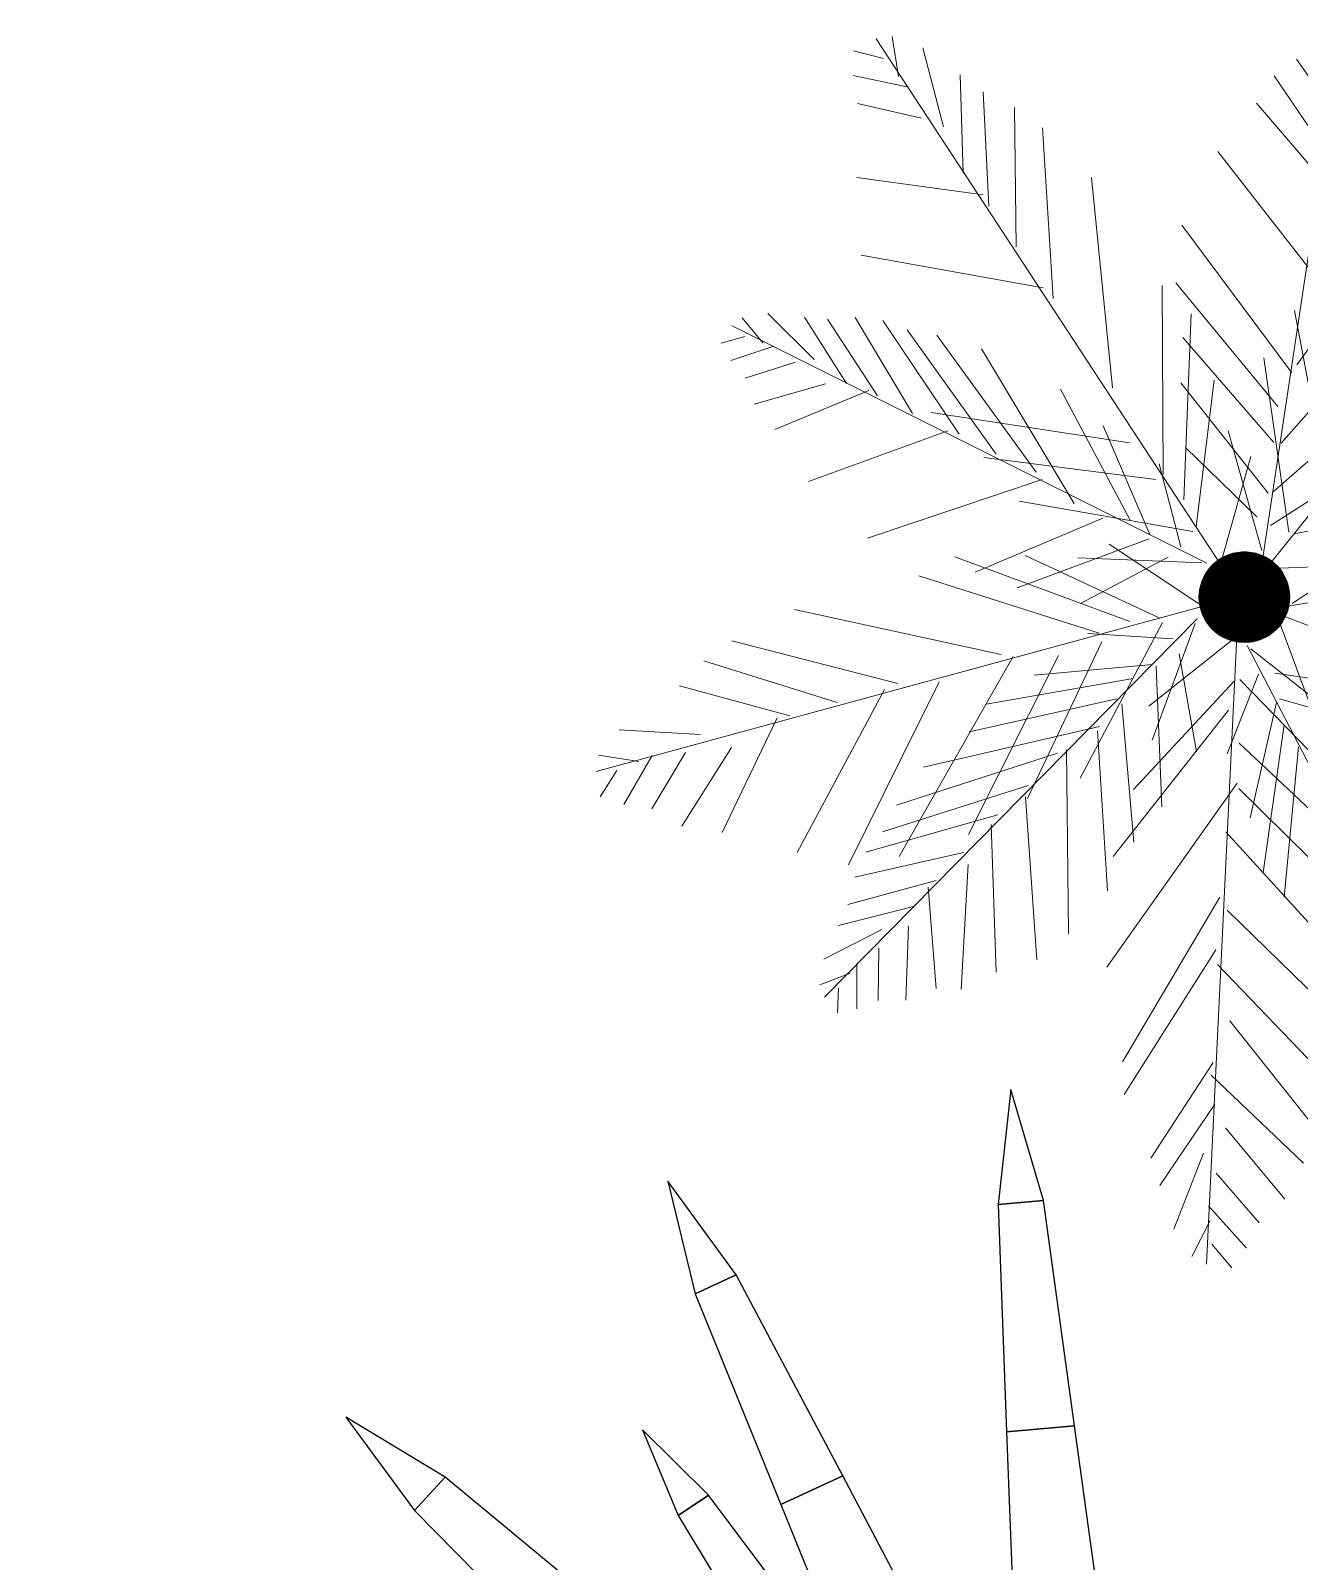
# Model space of a CAD drawing. Header units: inches. Extents: x -98933 to 1585249, y -3352739 to 192771.
# Drawn here: x 42603.87 to 42626.03, y 49937.99 to 49964.75 of the extents above; entities that cross this region are included whole.
import ezdxf

# ---------------------------------------------------------------- set-up
doc = ezdxf.new("R2010")
doc.units = ezdxf.units.IN
doc.header["$MEASUREMENT"] = 0
doc.layers.get('0').update_dxf_attribs({"lineweight": 0})
doc.layers.add('IFF-PLANTS', color=3, linetype='Continuous', lineweight=0)
doc.layers.add('SEMIPUCCA', color=46, linetype='Continuous', lineweight=35)
doc.layers.add('PEJZAJ', color=7, linetype='Continuous')

# ---------------------------------------------------------------- blocks, each defined once
blk = doc.blocks.new('BITKI4')
at = {"color": 3}
for p, q in [((-0.04239, 0.46464), (-0.04819, 0.41222)), ((-0.04239, 0.46464), (-0.04819, 0.41222)), ((-0.02758, 0.41403), (-0.04239, 0.46464)), ((-0.02758, 0.41403), (-0.04239, 0.46464)), ((-0.04239, 0.46464), (-0.04239, 0.46464)), ((-0.04239, 0.46464), (-0.04239, 0.46464)), ((-0.16729, 0.38031), (-0.19852, 0.42281)), ((-0.19852, 0.42281), (-0.18604, 0.37157)), ((-0.19852, 0.42281), (-0.19852, 0.42281)), ((-0.02758, 0.41403), (-0.04819, 0.41222)), ((-0.04819, 0.41222), (-0.02758, 0.41403)), ((-0.04819, 0.41222), (-0.02758, 0.41403)), ((-0.02758, 0.41403), (-0.04819, 0.41222)), ((-0.04819, 0.41222), (-0.04432, 0.30874)), ((-0.04819, 0.41222), (-0.04432, 0.30874)), ((-0.01342, 0.31145), (-0.02758, 0.41403)), ((-0.01342, 0.31145), (-0.02758, 0.41403)), ((-0.18604, 0.37157), (-0.16729, 0.38031)), ((-0.16729, 0.38031), (-0.18604, 0.37157)), ((-0.1189, 0.28876), (-0.16729, 0.38031)), ((-0.18604, 0.37157), (-0.14702, 0.27565)), ((-0.29976, 0.28822), (-0.34486, 0.31554)), ((-0.34486, 0.31554), (-0.34486, 0.31554)), ((-0.34486, 0.31554), (-0.31374, 0.27297)), ((-0.29976, 0.28822), (-0.34486, 0.31554)), ((-0.34486, 0.31554), (-0.34486, 0.31554)), ((-0.34486, 0.31554), (-0.31374, 0.27297)), ((-0.18, 0.28003), (-0.20999, 0.30971)), ((-0.20999, 0.30971), (-0.20999, 0.30971)), ((-0.20999, 0.30971), (-0.19372, 0.27078)), ((-0.04432, 0.30874), (-0.01342, 0.31145)), ((-0.04432, 0.30874), (-0.01342, 0.31145)), ((-0.01342, 0.31145), (-0.04432, 0.30874)), ((-0.01342, 0.31145), (-0.04432, 0.30874)), ((-0.04432, 0.30874), (-0.04046, 0.20526)), ((-0.04432, 0.30874), (-0.04046, 0.20526)), ((0.00075, 0.20887), (-0.01342, 0.31145)), ((0.00075, 0.20887), (-0.01342, 0.31145)), ((-0.29976, 0.28822), (-0.31374, 0.27297)), ((-0.31374, 0.27297), (-0.29976, 0.28822)), ((-0.29976, 0.28822), (-0.31374, 0.27297)), ((-0.31374, 0.27297), (-0.29976, 0.28822)), ((-0.22004, 0.22213), (-0.29976, 0.28822)), ((-0.22004, 0.22213), (-0.29976, 0.28822)), ((-0.1189, 0.28876), (-0.14702, 0.27565)), ((-0.14702, 0.27565), (-0.1189, 0.28876)), ((-0.0705, 0.19721), (-0.1189, 0.28876)), ((-0.19372, 0.27078), (-0.18, 0.28003)), ((-0.18, 0.28003), (-0.19372, 0.27078)), ((-0.13031, 0.21374), (-0.18, 0.28003)), ((-0.31374, 0.27297), (-0.241, 0.19926)), ((-0.31374, 0.27297), (-0.241, 0.19926)), ((-0.14702, 0.27565), (-0.108, 0.17973)), ((-0.19372, 0.27078), (-0.15089, 0.19987))]:
    blk.add_line(p, q, dxfattribs=at)
blk = doc.blocks.new('*X20')
at = {"color": 0}
for p, q in [((-66.0861, -112.7145), (-65.9668, -112.5952)), ((-66.0861, -112.7128), (-65.9686, -112.5952)), ((-66.0861, -112.711), (-65.9704, -112.5952)), ((-66.0861, -112.7092), (-65.9721, -112.5952)), ((-66.0861, -112.7162), (-65.9651, -112.5953)), ((-66.0861, -112.7074), (-65.974, -112.5953)), ((-66.086, -112.7179), (-65.9634, -112.5953)), ((-66.086, -112.7055), (-65.9758, -112.5954)), ((-66.0859, -112.7196), (-65.9618, -112.5954)), ((-66.0858, -112.7036), (-65.9777, -112.5955)), ((-66.0858, -112.7212), (-65.9601, -112.5956)), ((-66.0857, -112.7017), (-65.9796, -112.5957)), ((-66.0856, -112.7229), (-65.9585, -112.5957)), ((-66.0855, -112.6997), (-65.9816, -112.5958)), ((-66.0855, -112.7245), (-65.9569, -112.5959)), ((-66.0853, -112.7261), (-65.9553, -112.596)), ((-66.0853, -112.6978), (-65.9836, -112.5961)), ((-66.0851, -112.7276), (-65.9537, -112.5962)), ((-66.085, -112.6957), (-65.9856, -112.5963)), ((-66.0849, -112.7292), (-65.9522, -112.5965)), ((-66.0847, -112.6936), (-65.9877, -112.5967)), ((-66.0846, -112.7307), (-65.9506, -112.5967)), ((-66.0844, -112.7322), (-65.9491, -112.597)), ((-66.0843, -112.6915), (-65.9898, -112.597)), ((-66.0841, -112.7337), (-65.9476, -112.5972)), ((-66.0839, -112.6893), (-65.992, -112.5974)), ((-66.0838, -112.7352), (-65.9461, -112.5975)), ((-66.0835, -112.7367), (-65.9447, -112.5978)), ((-66.0835, -112.6871), (-65.9943, -112.5979)), ((-66.0832, -112.7381), (-65.9432, -112.5981)), ((-66.0829, -112.6848), (-65.9965, -112.5984)), ((-66.0829, -112.7395), (-65.9418, -112.5985)), ((-66.0825, -112.741), (-65.9404, -112.5988)), ((-66.0823, -112.6824), (-65.9989, -112.599)), ((-66.0821, -112.7424), (-65.939, -112.5992)), ((-66.0818, -112.7437), (-65.9376, -112.5996)), ((-66.0817, -112.68), (-66.0013, -112.5997)), ((-66.0814, -112.7451), (-65.9362, -112.6)), ((-66.081, -112.7465), (-65.9349, -112.6004)), ((-66.0809, -112.6775), (-66.0039, -112.6004)), ((-66.0805, -112.7478), (-65.9335, -112.6008)), ((-66.0801, -112.7491), (-65.9322, -112.6013)), ((-66.0801, -112.6749), (-66.0065, -112.6013)), ((-66.0796, -112.7505), (-65.9309, -112.6017)), ((-66.0792, -112.7518), (-65.9296, -112.6022)), ((-66.0791, -112.6722), (-66.0092, -112.6022)), ((-66.0787, -112.7531), (-65.9283, -112.6026)), ((-66.0782, -112.7543), (-65.927, -112.6031)), ((-66.0781, -112.6693), (-66.012, -112.6033)), ((-66.0777, -112.7556), (-65.9257, -112.6036)), ((-66.0772, -112.7569), (-65.9245, -112.6041)), ((-66.0768, -112.6663), (-66.015, -112.6045)), ((-66.0767, -112.7581), (-65.9232, -112.6047)), ((-66.0761, -112.7593), (-65.922, -112.6052)), ((-66.0756, -112.7606), (-65.9208, -112.6058)), ((-66.0754, -112.6632), (-66.0182, -112.6059)), ((-66.075, -112.7618), (-65.9196, -112.6063)), ((-66.0745, -112.763), (-65.9184, -112.6069)), ((-66.0739, -112.7641), (-65.9172, -112.6075)), ((-66.0738, -112.6598), (-66.0216, -112.6075)), ((-66.0733, -112.7653), (-65.916, -112.6081)), ((-66.0727, -112.7665), (-65.9149, -112.6087)), ((-66.0721, -112.7676), (-65.9137, -112.6093)), ((-66.0719, -112.6561), (-66.0253, -112.6095)), ((-66.0714, -112.7688), (-65.9126, -112.6099)), ((-66.0708, -112.7699), (-65.9114, -112.6105)), ((-66.0702, -112.771), (-65.9103, -112.6112)), ((-66.0695, -112.7721), (-65.9092, -112.6118)), ((-66.0695, -112.6519), (-66.0294, -112.6118)), ((-66.0688, -112.7732), (-65.9081, -112.6125)), ((-66.0682, -112.7743), (-65.907, -112.6132)), ((-66.0675, -112.7754), (-65.9059, -112.6139)), ((-66.0668, -112.7765), (-65.9049, -112.6146)), ((-66.0664, -112.6471), (-66.0342, -112.6149)), ((-66.0661, -112.7775), (-65.9038, -112.6153)), ((-66.0653, -112.7786), (-65.9028, -112.616)), ((-66.0646, -112.7796), (-65.9017, -112.6167)), ((-66.0639, -112.7807), (-65.9007, -112.6175)), ((-66.0631, -112.7817), (-65.8997, -112.6182)), ((-66.0624, -112.7827), (-65.8987, -112.619)), ((-66.062, -112.6409), (-66.0405, -112.6194)), ((-66.0616, -112.7837), (-65.8977, -112.6197)), ((-66.0608, -112.7847), (-65.8967, -112.6205)), ((-66.06, -112.7857), (-65.8957, -112.6213)), ((-66.0592, -112.7866), (-65.8947, -112.6221)), ((-66.0584, -112.7876), (-65.8938, -112.6229)), ((-66.0576, -112.7885), (-65.8928, -112.6237)), ((-66.0568, -112.7895), (-65.8919, -112.6246)), ((-66.056, -112.7904), (-65.8909, -112.6254)), ((-66.0551, -112.7913), (-65.89, -112.6262)), ((-66.0543, -112.7923), (-65.8891, -112.6271)), ((-66.0534, -112.7932), (-65.8882, -112.628)), ((-66.0525, -112.7941), (-65.8873, -112.6288)), ((-66.0516, -112.7949), (-65.8864, -112.6297)), ((-66.0508, -112.7958), (-65.8855, -112.6306)), ((-66.0499, -112.7967), (-65.8847, -112.6315)), ((-66.0489, -112.7975), (-65.8838, -112.6324)), ((-66.048, -112.7984), (-65.883, -112.6333)), ((-66.0471, -112.7992), (-65.8821, -112.6343)), ((-66.0462, -112.8001), (-65.8813, -112.6352)), ((-66.0452, -112.8009), (-65.8805, -112.6361)), ((-66.0442, -112.8017), (-65.8797, -112.6371)), ((-66.0433, -112.8025), (-65.8789, -112.6381)), ((-66.0423, -112.8033), (-65.8781, -112.6391)), ((-66.0413, -112.8041), (-65.8773, -112.64)), ((-66.0403, -112.8048), (-65.8765, -112.641)), ((-66.0393, -112.8056), (-65.8758, -112.642)), ((-66.0383, -112.8063), (-65.875, -112.6431)), ((-66.0373, -112.8071), (-65.8743, -112.6441)), ((-66.0362, -112.8078), (-65.8735, -112.6451)), ((-66.0352, -112.8085), (-65.8728, -112.6462)), ((-66.0341, -112.8092), (-65.8721, -112.6472)), ((-66.0331, -112.8099), (-65.8714, -112.6483)), ((-66.032, -112.8106), (-65.8707, -112.6494)), ((-66.0309, -112.8113), (-65.87, -112.6504)), ((-66.0298, -112.812), (-65.8694, -112.6515)), ((-66.0287, -112.8127), (-65.8687, -112.6526)), ((-66.0276, -112.8133), (-65.868, -112.6538)), ((-66.0265, -112.8139), (-65.8674, -112.6549)), ((-66.0253, -112.8146), (-65.8668, -112.656)), ((-66.0242, -112.8152), (-65.8662, -112.6572)), ((-66.023, -112.8158), (-65.8655, -112.6583)), ((-66.0218, -112.8164), (-65.865, -112.6595)), ((-66.0207, -112.817), (-65.8644, -112.6607)), ((-66.0195, -112.8176), (-65.8638, -112.6619)), ((-66.0183, -112.8181), (-65.8632, -112.6631)), ((-66.017, -112.8187), (-65.8627, -112.6643)), ((-66.0158, -112.8192), (-65.8621, -112.6655)), ((-66.0146, -112.8197), (-65.8616, -112.6668)), ((-66.0133, -112.8203), (-65.8611, -112.668)), ((-66.0121, -112.8208), (-65.8606, -112.6693)), ((-66.0108, -112.8213), (-65.8601, -112.6706)), ((-66.0095, -112.8217), (-65.8596, -112.6718)), ((-66.0082, -112.8222), (-65.8591, -112.6731)), ((-66.0069, -112.8227), (-65.8587, -112.6745)), ((-66.0056, -112.8231), (-65.8582, -112.6758)), ((-66.0042, -112.8235), (-65.8578, -112.6771)), ((-66.0029, -112.8239), (-65.8574, -112.6785)), ((-66.0015, -112.8244), (-65.857, -112.6798)), ((-66.0001, -112.8247), (-65.8566, -112.6812)), ((-65.9987, -112.8251), (-65.8562, -112.6826)), ((-65.9973, -112.8255), (-65.8559, -112.684)), ((-65.9959, -112.8258), (-65.8555, -112.6855)), ((-65.9945, -112.8261), (-65.8552, -112.6869)), ((-65.993, -112.8264), (-65.8549, -112.6884)), ((-65.9915, -112.8267), (-65.8546, -112.6898)), ((-65.99, -112.827), (-65.8543, -112.6913)), ((-65.9885, -112.8273), (-65.8541, -112.6928)), ((-65.987, -112.8275), (-65.8538, -112.6943)), ((-65.9855, -112.8278), (-65.8536, -112.6959)), ((-65.9839, -112.828), (-65.8534, -112.6974)), ((-65.9823, -112.8281), (-65.8532, -112.699)), ((-65.9807, -112.8283), (-65.853, -112.7006)), ((-65.9791, -112.8285), (-65.8529, -112.7022)), ((-65.9775, -112.8286), (-65.8528, -112.7039)), ((-65.9758, -112.8287), (-65.8527, -112.7056)), ((-65.9741, -112.8288), (-65.8526, -112.7072)), ((-65.9724, -112.8288), (-65.8525, -112.7089)), ((-65.9707, -112.8289), (-65.8525, -112.7107)), ((-65.9689, -112.8289), (-65.8525, -112.7124)), ((-65.9671, -112.8289), (-65.8525, -112.7142)), ((-65.9653, -112.8288), (-65.8525, -112.716)), ((-65.9635, -112.8287), (-65.8526, -112.7179)), ((-65.9616, -112.8286), (-65.8527, -112.7198)), ((-65.9597, -112.8285), (-65.8529, -112.7217)), ((-65.9577, -112.8283), (-65.8531, -112.7236)), ((-65.9557, -112.8281), (-65.8533, -112.7256)), ((-65.9537, -112.8278), (-65.8535, -112.7276)), ((-65.9517, -112.8275), (-65.8538, -112.7297)), ((-65.9495, -112.8272), (-65.8542, -112.7318)), ((-65.9474, -112.8268), (-65.8546, -112.734)), ((-65.9452, -112.8264), (-65.855, -112.7362)), ((-65.9429, -112.8258), (-65.8555, -112.7384)), ((-65.9406, -112.8253), (-65.8561, -112.7408)), ((-65.9382, -112.8246), (-65.8567, -112.7432)), ((-65.9357, -112.8239), (-65.8574, -112.7457)), ((-65.9331, -112.8231), (-65.8582, -112.7482)), ((-65.9304, -112.8222), (-65.8591, -112.7509)), ((-65.9276, -112.8212), (-65.8602, -112.7537)), ((-65.9247, -112.82), (-65.8613, -112.7567)), ((-65.9216, -112.8187), (-65.8627, -112.7598)), ((-65.9183, -112.8171), (-65.8642, -112.7631)), ((-65.9147, -112.8153), (-65.866, -112.7667)), ((-65.9107, -112.8131), (-65.8682, -112.7706)), ((-65.9062, -112.8104), (-65.871, -112.7752)), ((-65.9006, -112.8065), (-65.8748, -112.7807)), ((-65.8915, -112.7992), (-65.8822, -112.7899))]:
    blk.add_line(p, q, dxfattribs=at)
blk = doc.blocks.new('PALM')
at = {"layer": 'IFF-PLANTS', "linetype": 'ByBlock'}
for p, q in [((-109.5, -153.8), (109.3, 332.8)), ((-132.8, -126.1), (-261.7, 280.8)), ((-493.3, 194.3), (-495.5, 219.1)), ((-473.5, 170.7), (-475.9, 216.2)), ((-419.5, 136), (-426.3, 210.3)), ((-112.7, -156.1), (-507.8, 202.5)), ((-450.7, 156.4), (-454.2, 209.1)), ((-397.6, 97.9), (-395.2, 200.2)), ((-356.1, 77.6), (-370.4, 202.5)), ((-480.8, 180), (-511.9, 190)), ((-331, 38.5), (-334.2, 187.3)), ((-294.7, 13), (-292.8, 177.3)), ((-446.4, 137.9), (-506.5, 164.3)), ((-250.9, -32.1), (-259.6, 152.7)), ((-412.1, 116.4), (-489.7, 131.3)), ((-218.8, -49.5), (-217.9, 111.7)), ((-87.3, -125.4), (259.9, 122.9)), ((-389.2, 91.8), (-479.2, 110.7)), ((-192.8, -75.1), (-188.7, 64.4)), ((-323.7, 29.3), (-458.2, 59.3)), ((-291.5, 1.6), (-440.5, 39.8)), ((-161.3, -39.4), (-255, 38)), ((-156.4, -111), (-158.5, 30.6)), ((-144.9, -77.4), (-89.4, 21.3)), ((-156.9, -60), (-252.8, 12)), ((-216.7, -53.6), (-395.6, -22.9)), ((-132.5, -122.1), (-120.9, -22.9)), ((-148.6, -77.1), (-229, -26.4)), ((-132.9, -94.7), (-84.9, -30.7)), ((-99.7, -124.4), (-135.7, -46)), ((-344.9, -165.9), (-431.3, -66.9)), ((-294.7, -169.5), (-398.4, -63.8)), ((-266.3, -162.7), (-351.7, -66.1)), ((-380.2, -170), (-461.4, -83)), ((-180.2, -99.8), (-329.1, -82.3)), ((-237.2, -164.1), (-309.1, -78.7)), ((-196.3, -166.1), (-273, -82.8)), ((-142.7, -103.4), (-205.9, -75.8)), ((-416, -160.1), (-491.1, -93.2)), ((-176.1, -160), (-222.1, -94.6)), ((-75.5, -156.3), (-12, -97.9)), ((-42.5, -162.8), (56.2, -96.4)), ((-451.5, -170), (-504.7, -107.8)), ((-160.5, -113.1), (-279.3, -108.8)), ((-83.4, -124.4), (14.6, -104.8)), ((-484.9, -159), (-528.6, -118.3)), ((-514.4, -163.5), (-544.5, -133.9)), ((-149.9, -168.1), (-240.7, -126.4)), ((-535.6, -167.1), (-561.3, -141.3)), ((-167.9, -187.4), (-303.1, -145.6)), ((-137.6, -137.7), (-223.2, -147.6)), ((-560, -163.6), (-574.6, -150)), ((-111.5, -159.7), (-574.6, -424.7)), ((-107.6, -159.7), (1.3, -682.1)), ((-106.4, -156.1), (424, -213.9)), ((-146.2, -169.7), (-573, -166.4)), ((-544.9, -165.5), (-568.8, -176)), ((-502, -172.2), (-551.9, -188.5)), ((-470.1, -166.8), (-524.3, -199.2)), ((-443.3, -169.3), (-507.1, -205.9)), ((-411.7, -169.6), (-487.8, -217.4)), ((-370.9, -171.6), (-467.1, -225.4)), ((-336.9, -170.9), (-446.1, -227.6)), ((-262.9, -164), (-386, -241.1)), ((-213.3, -210.9), (-344.7, -163.9)), ((-237.4, -169.9), (-340, -235.1)), ((-216.5, -172.1), (-314.6, -241.1)), ((-197.6, -169.5), (-270.8, -230.3)), ((-170.9, -172), (-216.6, -223.6)), ((-72.5, -168.4), (270.9, -421.9)), ((-70.4, -171.9), (-21.5, -259)), ((-51.2, -181.1), (16.2, -166.2)), ((-44.6, -166.9), (40.3, -280.2)), ((-301.9, -172.6), (-423.1, -234.6)), ((-245.7, -227.7), (-398.7, -177.1)), ((-136.7, -177.7), (-153.7, -262.3)), ((6, -174.5), (84.7, -289.8)), ((-108.9, -195.8), (-243.9, -600.8)), ((-167.2, -191.9), (-207.9, -303.6)), ((-98.3, -189.3), (-23.1, -231.6)), ((-54, -193.8), (-55.2, -273.8)), ((-31, -198.8), (63.9, -192.6)), ((-272.1, -253), (-450.6, -204)), ((-185.9, -206.6), (-248.5, -342.8)), ((-111.5, -198.9), (-179.3, -272.3)), ((-34.1, -200.8), (-21, -313.3)), ((-209.9, -217.4), (-279.7, -352.4)), ((-127.3, -221.3), (-203.8, -244.8)), ((-114.3, -220), (-79.4, -279.5)), ((-328.5, -280.6), (-484.2, -228)), ((-98.8, -221.9), (-180.3, -337.7)), ((-94.2, -222.7), (-0.6, -295.9)), ((-2.2, -226.4), (5.8, -337.8)), ((1.5, -221.9), (122.8, -229.4)), ((-127.8, -242.4), (-230.7, -289.6)), ((-125, -244.7), (-89.7, -333.1)), ((-86.1, -245), (24.1, -346.6)), ((20.6, -244.7), (32.9, -373.1)), ((47.6, -255.9), (69.3, -402.4)), ((55.2, -257.6), (189.7, -278.7)), ((-364, -307.3), (-506.5, -264.3)), ((-277.8, -260.9), (-369.7, -404)), ((-128.3, -263.4), (-93.1, -378)), ((-142.3, -280.6), (-245.8, -322.6)), ((-90.4, -272.4), (-175.7, -382.8)), ((-83.2, -271.2), (23.6, -379.3)), ((-353, -303.2), (-423, -421.8)), ((-150.4, -305.1), (-115.1, -445.9)), ((117, -305.7), (131.5, -423.9)), ((-441.1, -352.2), (-537.7, -318.4)), ((-84.4, -308.4), (-179.9, -438.3)), ((-398.4, -326.7), (-450.4, -426.2)), ((-484.1, -361.3), (-556.9, -344.8)), ((-155, -337), (-287.6, -403)), ((-432.7, -346.2), (-478.5, -425.9)), ((-154.2, -344.8), (-132.7, -479.2)), ((-62.8, -349.2), (44.9, -480.8)), ((174.7, -347.6), (181.1, -429.3)), ((-513.1, -384.6), (-564.3, -371.7)), ((-166.7, -377.6), (-146.5, -499)), ((195.3, -376.2), (206.7, -434.8)), ((-533.8, -401.9), (-577.7, -390.2)), ((-494.2, -386.3), (-537.8, -435.3)), ((221.7, -389.9), (228.7, -431.5)), ((-544.8, -406), (-564, -432.4)), ((-562.3, -413.5), (-586.6, -407.9)), ((-180.9, -418.5), (-288.8, -468.8)), ((-176.5, -410.1), (-155, -518.2)), ((-45.8, -433.8), (45.4, -537)), ((-191, -448.4), (-169.1, -535.4)), ((-45.4, -445.5), (-130.2, -567.7)), ((-201.1, -478.3), (-185.9, -550.3)), ((-202.9, -486.3), (-278.6, -517.6)), ((-37.5, -484.2), (41, -564.4)), ((-211.7, -503), (-197.6, -564.6)), ((-223.7, -514.7), (-275.9, -543.6)), ((-29.6, -522.9), (32.1, -591.1)), ((-216.4, -535), (-216.3, -587.5)), ((-26.5, -532.7), (-88.5, -614.1)), ((-228.6, -544.1), (-266, -563.6)), ((-231.7, -565.4), (-264.2, -581.8)), ((-25.5, -556.2), (28.5, -613.9)), ((-236.1, -573.7), (-233.5, -599.7)), ((-242.6, -587.5), (-260, -597.2)), ((-10.4, -593.7), (22.7, -650.4)), ((-17.9, -611.2), (-46, -655.9)), ((-7.8, -636.2), (-32.6, -674.4)), ((-7.3, -648), (11.9, -674.4)), ((-5.7, -666.9), (-18.4, -688.3))]:
    blk.add_line(p, q, dxfattribs=at)
blk.add_circle((-106.9, -155.2), 36.5, dxfattribs=at)
at = {"layer": 'IFF-PLANTS', "linetype": 'ByBlock', "xscale": 312.542239965011, "yscale": 312.542239965011, "zscale": 312.542239965011}
blk.add_blockref('*X20', (20511.3, 35072.1), dxfattribs=at)

msp = doc.modelspace()

# ---------------------------------------------------------------- linework, layer by layer
at = {"layer": 'SEMIPUCCA', "color": 7}
msp.add_circle((42543.045, 49894.017), 64.522, dxfattribs=at)

# ---------------------------------------------------------------- block references
at = {"layer": 'IFF-PLANTS', "color": 7, "xscale": -0.02172476840241558, "yscale": 0.02172476839041337, "zscale": 0.0217247683944911, "rotation": 225}
msp.add_blockref('PALM', (42629.098, 49954.103), dxfattribs=at)
at = {"layer": 'PEJZAJ', "color": 7, "xscale": 38.40000000002328, "yscale": 38.39999999999418, "zscale": 38.40000000000001}
msp.add_blockref('BITKI4', (42622.621, 49928.401), dxfattribs=at)

doc.saveas('drawing.dxf')
